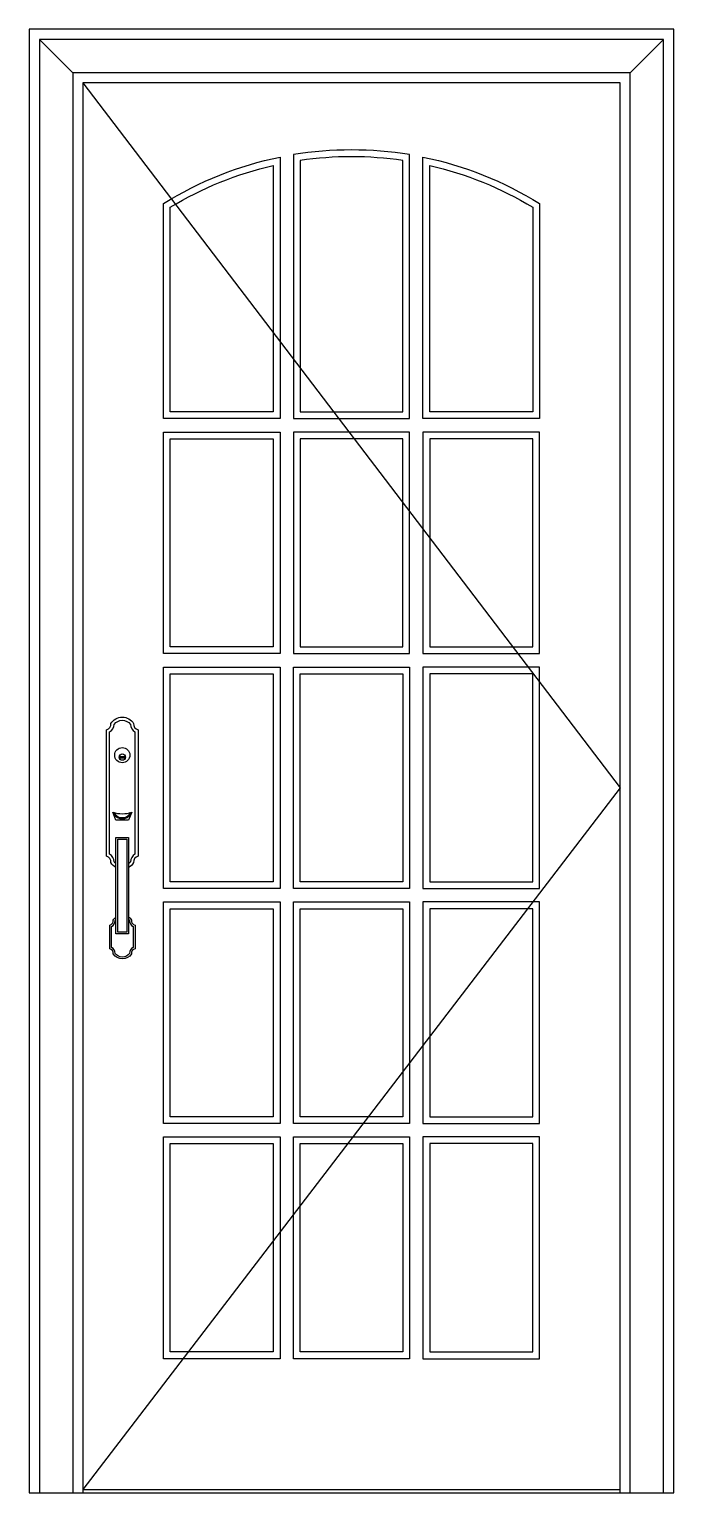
# Model space of a CAD drawing. Header units: metres. Extents: x -2261 to -1301, y 0 to 2180.
import ezdxf

# ---------------------------------------------------------------- set-up
doc = ezdxf.new("R2010")
doc.units = ezdxf.units.M
for name, color, linetype in [('2', 2, 'Continuous'), ('3', 3, 'Continuous'), ('4', 4, 'Continuous'), ('7', 7, 'Continuous'), ('BH', 3, 'Continuous')]:
    doc.layers.add(name, color=color, linetype=linetype)

msp = doc.modelspace()

# ---------------------------------------------------------------- hatches: boundary and pattern name
at = {"layer": 'BH'}
h = msp.add_hatch(dxfattribs=at)
h.set_pattern_fill('AR-RROOF', scale=500)
h.paths.add_polyline_path([(-1897.56, 1977.15, 0.08), (-2051.06, 1914.77), (-2051.06, 1610.02), (-1897.56, 1610.02)])
h.paths.add_polyline_path([(-1704.56, 1984.71, 0.07), (-1857.56, 1984.71), (-1857.56, 1610.02), (-1704.56, 1610.02)])
h.paths.add_polyline_path([(-1664.56, 1610.02), (-1511.06, 1610.02), (-1511.06, 1914.77, 0.08), (-1664.56, 1977.15)])
h.paths.add_polyline_path([(-1511.06, 1570.02), (-1664.56, 1570.02), (-1664.56, 1260.02), (-1511.06, 1260.02)])
h.paths.add_polyline_path([(-1704.56, 1570.02), (-1857.56, 1570.02), (-1857.56, 1260.02), (-1704.56, 1260.02)])
h.paths.add_polyline_path([(-1897.56, 1570.02), (-2051.06, 1570.02), (-2051.06, 1260.02), (-1897.56, 1260.02)])
h.paths.add_polyline_path([(-1897.56, 1220.02), (-2051.06, 1220.02), (-2051.06, 910.02), (-1897.56, 910.02)])
h.paths.add_polyline_path([(-1857.56, 910.02), (-1704.56, 910.02), (-1704.56, 1220.02), (-1857.56, 1220.02)])
h.paths.add_polyline_path([(-1511.06, 1220.02), (-1664.56, 1220.02), (-1664.56, 910.02), (-1511.06, 910.02)])
h.paths.add_polyline_path([(-1511.06, 870.02), (-1664.56, 870.02), (-1664.56, 560.02), (-1511.06, 560.02)])
h.paths.add_polyline_path([(-1704.56, 870.02), (-1857.56, 870.02), (-1857.56, 560.02), (-1704.56, 560.02)])
h.paths.add_polyline_path([(-2051.06, 560.02), (-1897.56, 560.02), (-1897.56, 870.02), (-2051.06, 870.02)])
h.paths.add_polyline_path([(-2051.06, 209.68), (-1897.56, 209.68), (-1897.56, 520.02), (-2051.06, 520.02)])
h.paths.add_polyline_path([(-1857.56, 209.68), (-1704.56, 209.68), (-1704.56, 520.02), (-1857.56, 520.02)])
h.paths.add_polyline_path([(-1664.56, 209.68), (-1511.06, 209.68), (-1511.06, 520.02), (-1664.56, 520.02)])

# ---------------------------------------------------------------- linework, layer by layer
at = {"layer": '2'}
msp.add_line((-2261.06, 0), (-1301.06, 0), dxfattribs=at)
at = {"layer": '3'}
for p, q in [((-2246.06, 2165), (-2196.06, 2115)), ((-1366.06, 2115), (-1316.06, 2165)), ((-2127.13, 1096.7), (-2117.9, 1096.7)), ((-2127.13, 1094.82), (-2117.9, 1094.82)), ((-2181.06, 5), (-1381.06, 5))]:
    msp.add_line(p, q, dxfattribs=at)
for points in [[(-1316.06, 0), (-1316.06, 2165), (-2246.06, 2165), (-2246.06, 0)], [(-1366.06, 0), (-1366.06, 2115), (-2196.06, 2115), (-2196.06, 0)], [(-2181.06, 2100), (-1381.06, 1050), (-2181.06, 5)]]:
    msp.add_lwpolyline(points, dxfattribs=at)
for points in [[(-2061.06, 1920.37, -0.09), (-1887.56, 1989.55), (-1887.56, 1600.02), (-2061.06, 1600.02)], [(-1867.56, 1600.02), (-1694.56, 1600.02), (-1694.56, 1993.26, 0.08), (-1867.56, 1993.26)], [(-1857.56, 1610.02), (-1704.56, 1610.02), (-1704.56, 1984.71, 0.07), (-1857.56, 1984.71)], [(-1674.56, 1989.55, -0.09), (-1501.06, 1920.37), (-1501.06, 1600.02), (-1674.56, 1600.02)], [(-2051.06, 1914.77, -0.08), (-1897.56, 1977.15), (-1897.56, 1610.02), (-2051.06, 1610.02)], [(-1664.56, 1977.15, -0.08), (-1511.06, 1914.77), (-1511.06, 1610.02), (-1664.56, 1610.02)]]:
    msp.add_lwpolyline(points, format="xyb", close=True, dxfattribs=at)
for points in [[(-1887.56, 1250.02), (-2061.06, 1250.02), (-2061.06, 1580.02), (-1887.56, 1580.02)], [(-1897.56, 1260.02), (-2051.06, 1260.02), (-2051.06, 1570.02), (-1897.56, 1570.02)], [(-1867.56, 1580.02), (-1867.56, 1250.02), (-1694.56, 1250.02), (-1694.56, 1580.02)], [(-1857.56, 1570.02), (-1857.56, 1260.02), (-1704.56, 1260.02), (-1704.56, 1570.02)], [(-1674.56, 1250.02), (-1501.06, 1250.02), (-1501.06, 1580.02), (-1674.56, 1580.02)], [(-1664.56, 1260.02), (-1511.06, 1260.02), (-1511.06, 1570.02), (-1664.56, 1570.02)], [(-1887.56, 900.02), (-2061.06, 900.02), (-2061.06, 1230.02), (-1887.56, 1230.02)], [(-1867.56, 900.02), (-1867.56, 1230.02), (-1694.56, 1230.02), (-1694.56, 900.02)], [(-1674.56, 900.02), (-1501.06, 900.02), (-1501.06, 1230.02), (-1674.56, 1230.02)], [(-1897.56, 910.02), (-2051.06, 910.02), (-2051.06, 1220.02), (-1897.56, 1220.02)], [(-1857.56, 910.02), (-1857.56, 1220.02), (-1704.56, 1220.02), (-1704.56, 910.02)], [(-1664.56, 910.02), (-1511.06, 910.02), (-1511.06, 1220.02), (-1664.56, 1220.02)], [(-2129.11, 835.24), (-2129.11, 973.44), (-2115.92, 973.44), (-2115.92, 835.24)], [(-1887.56, 550.02), (-2061.06, 550.02), (-2061.06, 880.02), (-1887.56, 880.02)], [(-1867.56, 550.02), (-1867.56, 880.02), (-1694.56, 880.02), (-1694.56, 550.02)], [(-1674.56, 550.02), (-1501.06, 550.02), (-1501.06, 880.02), (-1674.56, 880.02)], [(-1897.56, 560.02), (-2051.06, 560.02), (-2051.06, 870.02), (-1897.56, 870.02)], [(-1857.56, 560.02), (-1857.56, 870.02), (-1704.56, 870.02), (-1704.56, 560.02)], [(-1664.56, 560.02), (-1511.06, 560.02), (-1511.06, 870.02), (-1664.56, 870.02)], [(-1887.56, 199.68), (-2061.06, 199.68), (-2061.06, 530.02), (-1887.56, 530.02)], [(-1694.56, 530.02), (-1694.56, 199.68), (-1867.56, 199.68), (-1867.56, 530.02)], [(-1674.56, 199.68), (-1501.06, 199.68), (-1501.06, 530.02), (-1674.56, 530.02)], [(-1897.56, 209.68), (-2051.06, 209.68), (-2051.06, 520.02), (-1897.56, 520.02)], [(-1704.56, 520.02), (-1704.56, 209.68), (-1857.56, 209.68), (-1857.56, 520.02)], [(-1664.56, 209.68), (-1511.06, 209.68), (-1511.06, 520.02), (-1664.56, 520.02)]]:
    msp.add_lwpolyline(points, close=True, dxfattribs=at)
for points in [[(-2131.94, 937.11, -0.06), (-2134.7, 939.92, 0.26), (-2141.36, 951.17), (-2141.36, 1133.3, 0.26), (-2134.7, 1144.55, -0.5), (-2110.34, 1144.55, 0.26), (-2103.67, 1133.3), (-2103.67, 951.17, 0.26), (-2110.34, 939.92, -0.06), (-2113.09, 937.11, -0.06)], [(-2134.83, 1013.08, 0.2), (-2126.06, 1005.95), (-2118.97, 1005.95, 0.2), (-2110.21, 1013.08, 0.19)], [(-2113.09, 854.05, -0.04), (-2111.66, 852.37, 0.29), (-2106.32, 843.63), (-2106.32, 812.2, 0.29), (-2111.66, 803.46, -0.51), (-2133.03, 803.46, 0.29), (-2138.36, 812.2), (-2138.36, 843.63, 0.29), (-2133.03, 852.37, -0.03), (-2131.94, 853.69, -0.03)]]:
    msp.add_lwpolyline(points, format="xyb", dxfattribs=at)
msp.add_circle((-2122.52, 1095.76), 4.71, dxfattribs=at)
at = {"layer": '4'}
msp.add_lwpolyline([(-1301.06, 0), (-1301.06, 2180), (-2261.06, 2180), (-2261.06, 0)], dxfattribs=at)
at = {"layer": '7'}
msp.add_lwpolyline([(-1381.06, 0), (-1381.06, 2100), (-2181.06, 2100), (-2181.06, 0)], dxfattribs=at)
for points in [[(-2131.94, 931.51, -0.13), (-2139.48, 938.57, 0.39), (-2146.08, 947.99), (-2146.08, 1136.48, 0.39), (-2139.48, 1145.9, -0.56), (-2105.55, 1145.9, 0.39), (-2098.96, 1136.48), (-2098.96, 947.99, 0.39), (-2105.55, 938.57, -0.13), (-2113.09, 931.51, -0.13)], [(-2136.65, 1013.6, 0.22), (-2126.27, 1004.54), (-2118.77, 1004.54, 0.22), (-2108.38, 1013.6, 0.22)], [(-2113.09, 857.73, -0.1), (-2108.77, 853.14, 0.39), (-2103.49, 845.6), (-2103.49, 810.23, 0.39), (-2108.77, 802.69, -0.56), (-2135.91, 802.69, 0.39), (-2141.19, 810.23), (-2141.19, 845.6, 0.39), (-2135.91, 853.14, -0.09), (-2131.94, 857.48, -0.09)]]:
    msp.add_lwpolyline(points, format="xyb", dxfattribs=at)
msp.add_lwpolyline([(-2136.65, 1013.6, 0.15), (-2108.38, 1013.6), (-2113.09, 1001.71), (-2131.94, 1001.71)], format="xyb", close=True, dxfattribs=at)
msp.add_lwpolyline([(-2131.94, 832.41), (-2131.94, 976.27), (-2113.09, 976.27), (-2113.09, 832.41)], close=True, dxfattribs=at)
msp.add_circle((-2122.52, 1098.78), 11.31, dxfattribs=at)

doc.saveas('drawing.dxf')
